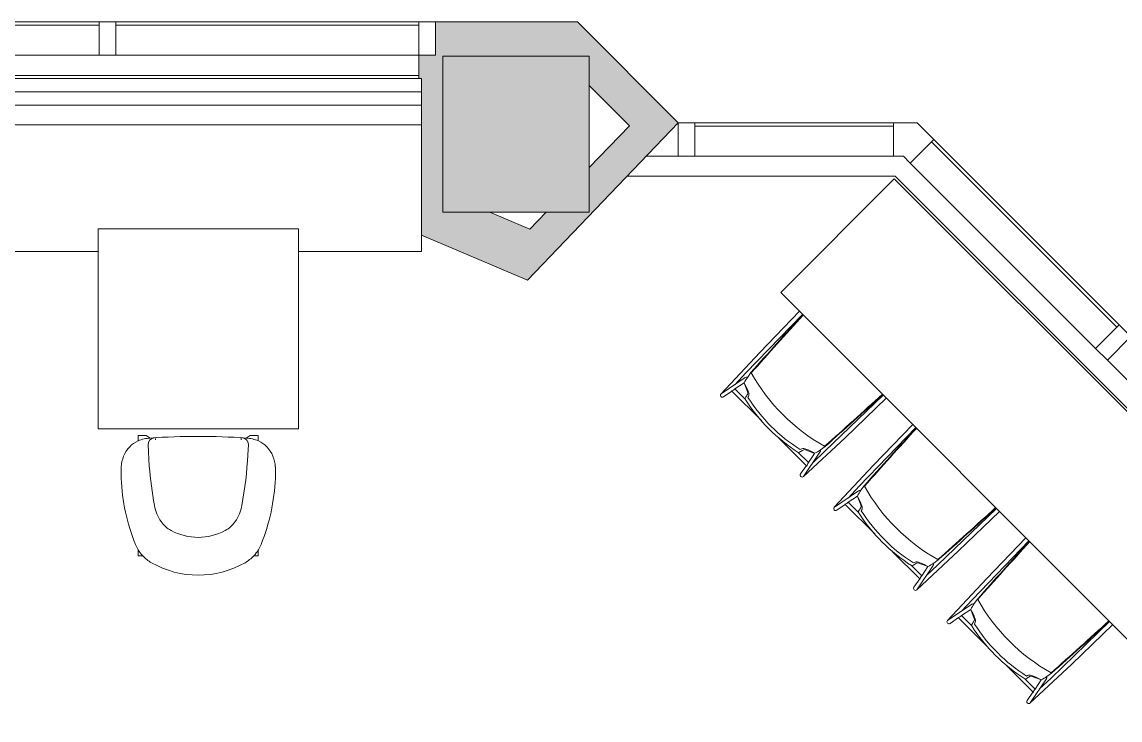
# Model space of a CAD drawing. Header units: inches. Extents: x 1 to 4333, y -575 to 1753.
# Drawn here: x 3111.7 to 3276.2, y 1647.5 to 1752.1 of the extents above; entities that cross this region are included whole.
import ezdxf

# ---------------------------------------------------------------- set-up
doc = ezdxf.new("R2010")
doc.units = ezdxf.units.IN
doc.header["$MEASUREMENT"] = 0
for name, color, linetype, lineweight in [('820 1st St NE_04_Clean_dwg', 8, 'Continuous', 9), ('A-DETL-GENF', 92, 'Continuous', 9), ('I-FURN', 30, 'Continuous', 9), ('IRF-COLUMN', 250, 'Continuous', 9), ('IRF-COLUMN-HATCH', 250, 'Continuous', 9), ('IRF-WALL-FULL-HT', 250, 'Continuous', 9), ('IRF-WALL-FULL-HT-HATCH', 250, 'Continuous', 9), ('IRF-WINDOW', 250, 'Continuous', 9), ('Q-CASE', 31, 'Continuous', 9)]:
    doc.layers.add(name, color=color, linetype=linetype, lineweight=lineweight)

# ---------------------------------------------------------------- blocks, each defined once
blk = doc.blocks.new('Banquette1 - Banquette-2500162-New Construction - Tel_Data_Elec Plan')
at = {"layer": 'Q-CASE', "lineweight": 13}
for p, q in [((428.04, 2311.26), (430.04, 2311.26)), ((428.04, 2098.26), (428.04, 2311.26)), ((430.04, 2311.26), (432.04, 2311.26)), ((430.04, 2098.26), (430.04, 2311.26)), ((432.04, 2311.26), (434.99, 2311.26)), ((432.04, 2098.26), (432.04, 2311.26)), ((434.99, 2311.26), (453.99, 2311.26)), ((434.99, 2098.26), (434.99, 2311.26)), ((453.99, 2292.8), (453.99, 2311.26)), ((453.99, 2230.8), (453.99, 2262.8))]:
    blk.add_line(p, q, dxfattribs=at)
blk = doc.blocks.new('Cafe Table7 - Cafe Table-2500174-New Construction - Tel_Data_Elec Plan')
at = {"layer": 'I-FURN'}
for p, q in [((926.19, 387.08), (926.19, 357.08)), ((956.19, 387.08), (926.19, 387.08)), ((956.19, 357.08), (956.19, 387.08)), ((926.19, 357.08), (956.19, 357.08))]:
    blk.add_line(p, q, dxfattribs=at)
blk = doc.blocks.new('Seating-Chair-Teknion-ALKB_Kuskoa-2015 - Upholstered Seat Only-2463960-New Construction - Tel_Data_Elec Plan')
at = {"layer": 'A-DETL-GENF'}
for p, q in [((-9, 10.47), (-9, 9.69)), ((-7.8, 10.47), (-9, 10.47)), ((-7.2, 10.11), (-7.8, 10.47)), ((-6.41, 9.85), (-6.44, 10.13)), ((6.41, 9.85), (6.44, 10.13)), ((7.8, 10.47), (7.2, 10.11)), ((9, 10.47), (7.8, 10.47)), ((9, 9.69), (9, 10.47)), ((-7.34, 5.91), (-7.51, 9.09)), ((7.43, 7.58), (7.51, 9.09)), ((-9, -6.63), (-9, -7.54)), ((-9, -7.54), (-8.31, -7.54)), ((8.31, -7.54), (9, -7.54)), ((9, -7.54), (9, -6.63))]:
    blk.add_line(p, q, dxfattribs=at)
for centre, radius, start, end in [((-6.98, 5.08), 5.03, 92.5014, 113.7242), ((-6.51, 9.14), 1, 98.1592, 183), ((0, -99.54), 109.89, 86.2438, 93.7562), ((6.51, 9.14), 1, 357, 81.8408), ((6.83, 4.42), 5.7, 67.5306, 86.2438), ((-6.88, 5.58), 4.67, 136.4441, 177.5559), ((-7.43, 6.1), 3.92, 113.7242, 136.4441), ((7.43, 6.1), 3.92, 43.5559, 66.2758), ((6.88, 5.58), 4.67, 2.4441, 43.5559), ((-51.45, 10.67), 58.96, 349.5844, 357), ((8.64, 4.92), 20.21, 177.5559, 182.4441), ((51.43, 10.67), 58.96, 184.6228, 190.4156), ((-8.64, 4.92), 20.21, 357.5559, 2.4441), ((18.18, 5.33), 29.76, 182.4441, 202.0042), ((-18.18, 5.33), 29.76, 337.9958, 357.5559), ((-0.45, 1.13), 6.21, 190.4156, 214.5992), ((0.43, 1.13), 6.21, 325.4008, 349.5844), ((-2.01, 0.05), 4.32, 214.5992, 241.4008), ((1.98, 0.05), 4.32, 298.5992, 325.4008), ((-0.01, 3.72), 8.49, 241.4008, 298.5992), ((-4.24, -3.73), 5.58, 202.0042, 211.3011), ((4.24, -3.73), 5.58, 328.6989, 337.9958), ((-4.24, -3.73), 5.58, 211.3011, 223.0687), ((-4.24, -3.73), 5.58, 223.0687, 240.2494), ((4.24, -3.73), 5.58, 299.7506, 316.9313), ((4.24, -3.73), 5.58, 316.9313, 328.6989), ((0, 3.69), 14.12, 240.2494, 299.7506)]:
    blk.add_arc(centre, radius, start, end, dxfattribs=at)
blk = doc.blocks.new('High Top Table1 - High Top Table1-2819259-New Construction - Tel_Data_Elec Plan')
at = {"layer": 'Q-CASE', "lineweight": 13}
for p, q in [((941.43, 1686.83), (917.35, 1686.83)), ((917.35, 1686.83), (917.35, 1610.67)), ((941.43, 1610.67), (941.43, 1686.83)), ((917.35, 1610.67), (941.43, 1610.67))]:
    blk.add_line(p, q, dxfattribs=at)
blk = doc.blocks.new('Seating - Stool - Bar Height - Steelcase Coalesse - Montara650 - Wood Shell - Upholstered Seat-1846699-New Construction - Tel_Data_Elec Plan')
at = {"layer": 'I-FURN'}
for p, q in [((-8.74, 20.49), (-9.04, 11.96)), ((-8.74, 20.46), (-7.91, 16.19)), ((-7.9, 19.02), (-8.16, 20.53)), ((8.16, 20.53), (7.9, 19.02)), ((7.91, 16.19), (8.74, 20.46)), ((9.04, 11.96), (8.74, 20.49)), ((-2.06, 19.02), (-7.98, 19.02)), ((-7.8, 18.48), (-5.63, 18.48)), ((-7.46, 16.86), (-7.8, 18.48)), ((7.95, 19.02), (1.57, 19.02)), ((5.63, 18.48), (7.8, 18.48)), ((7.8, 18.48), (7.46, 16.86)), ((-8.34, 15.61), (-8.26, 17.98)), ((-6.14, 17.44), (-7.46, 16.86)), ((7.46, 16.86), (6.14, 17.44)), ((8.26, 17.98), (8.34, 15.61)), ((-8.55, 3.42), (-8.34, 15.61)), ((-7.71, 15.86), (-7.85, 15.03)), ((7.85, 15.03), (7.71, 15.86)), ((8.34, 15.61), (8.55, 3.42)), ((-9.04, 11.96), (-9.19, 3.42)), ((9.19, 3.42), (9.04, 11.96))]:
    blk.add_line(p, q, dxfattribs=at)
for centre, radius, start, end in [((-8.45, 20.48), 0.289, 10.0097, 178), ((8.45, 20.48), 0.289, 2, 169.9903), ((-8.58, 18.53), 0.776, 356.5344, 39.4992), ((-12.54, 19.66), 6.92, 343.7086, 348.7734), ((-5.55, 18.3), 0.198, 113.3773, 176.6227), ((0, -6.64), 25.74, 77.3725, 102.6275), ((0, -6.64), 25.24, 77.3725, 102.6275), ((5.55, 18.3), 0.198, 3.3773, 66.6227), ((12.54, 19.66), 6.92, 191.2266, 196.2914), ((8.86, 18.49), 1.06, 149.7756, 180.4738), ((-0.7, 14.62), 7.12, 161.7344, 169.9649), ((-9.02, 23.45), 6.78, 283.3033, 298.1887), ((-6.27, 17.81), 0.388, 289.7995, 346.241), ((-6.52, 18.23), 1.03, 313.2055, 346.7945), ((6.52, 18.23), 1.03, 193.2055, 226.7945), ((9.02, 23.45), 6.78, 241.8113, 256.6967), ((6.27, 17.81), 0.388, 193.759, 250.2005), ((0.7, 14.62), 7.12, 10.0351, 18.2656), ((863.96, -36.99), 873.36, 176.58523, 177.34844), ((863.96, -36.99), 873.28, 176.58341, 177.3482), ((-7.37, 16.3), 0.546, 191, 232.3956), ((0, -12.66), 28.78, 74.3324, 105.6676), ((7.37, 16.3), 0.546, 307.6044, 349), ((-863.96, -36.99), 873.28, 2.6518, 3.41659), ((-863.96, -36.99), 873.36, 2.65156, 3.41477)]:
    blk.add_arc(centre, radius, start, end, dxfattribs=at)
blk = doc.blocks.new('820 1st St NE_04_Clean_dwg-2391440-New Construction - Tel_Data_Elec Plan')
at = {"layer": 'IRF-COLUMN-HATCH'}
blk.add_hatch(color=256, dxfattribs=at).paths.add_polyline_path([(1074.52, 1723.57), (1096.41, 1723.57), (1096.41, 1746.92), (1074.52, 1746.92), (1074.52, 1736.67)], flags=0)
at = {"layer": 'IRF-WALL-FULL-HT-HATCH'}
h = blk.add_hatch(color=256, dxfattribs=at)
h.paths.add_polyline_path([(1087.16, 1713.39), (1109.77, 1736.95), (1094.65, 1752.07), (1073.39, 1752.07), (1073.39, 1747.07), (1070.89, 1747.07), (1070.89, 1743.62), (1071.31, 1743.62), (1071.31, 1720.11), (1085.43, 1714.12)], flags=0)
h.paths.add_polyline_path([(1087.55, 1721.02), (1081.53, 1723.57), (1074.52, 1723.57), (1074.52, 1746.92), (1096.41, 1746.92), (1096.41, 1742.55), (1102.44, 1736.52), (1096.41, 1730.25), (1096.41, 1723.57), (1089.99, 1723.57)], flags=0)
at = {"layer": 'IRF-COLUMN', "flags": 128}
blk.add_lwpolyline([(1096.41, 1723.57), (1096.41, 1746.92), (1074.52, 1746.92), (1074.52, 1723.57)], close=True, dxfattribs=at)
at = {"layer": 'IRF-WALL-FULL-HT', "flags": 128}
for points in [[(1073.39, 1752.07), (1073.39, 1747.07), (1070.89, 1747.07), (1070.89, 1743.62)], [(1071.31, 1720.11), (1087.16, 1713.39), (1109.77, 1736.95), (1094.65, 1752.07), (1073.39, 1752.07)], [(1096.41, 1742.55), (1102.44, 1736.52), (1096.41, 1730.25)], [(1104.98, 1731.95), (1109.77, 1731.95), (1109.77, 1736.94)], [(1089.99, 1723.57), (1087.55, 1721.02), (1081.53, 1723.57)]]:
    blk.add_lwpolyline(points, dxfattribs=at)
at = {"layer": 'IRF-WINDOW'}
for p, q in [((970.43, 1752.07), (1023.02, 1752.07)), ((970.43, 1751.57), (1023.02, 1751.57)), ((1025.52, 1751.57), (1070.89, 1751.57)), ((970.43, 1747.07), (1023.02, 1747.07)), ((857.27, 1744.07), (1070.89, 1744.07)), ((1112.27, 1736.45), (1142.04, 1736.45)), ((1147.72, 1734.1), (1175.48, 1706.35))]:
    blk.add_line(p, q, dxfattribs=at)
at = {"layer": 'IRF-WINDOW', "flags": 128}
for points in [[(1070.89, 1747.07), (1073.39, 1747.07), (1073.39, 1752.07), (1070.89, 1752.07), (1025.52, 1752.07), (1023.02, 1752.07), (1023.02, 1747.07), (1025.52, 1747.07), (1025.52, 1752.07)], [(1025.52, 1747.07), (1070.89, 1747.07), (1070.89, 1752.07)], [(1142.04, 1736.95), (1142.04, 1731.95), (1143.5, 1731.95), (1144.54, 1730.92), (1148.08, 1734.45), (1144.54, 1730.92), (1143.5, 1731.95), (1104.98, 1731.95)], [(1175.83, 1706.7), (1145.58, 1736.95), (1112.27, 1736.95)], [(1172.29, 1703.16), (1175.83, 1706.7), (1177.6, 1704.93), (1174.06, 1701.4), (1172.29, 1703.16), (1144.54, 1730.92)], [(1277.27, 1593.94), (1142.26, 1728.95), (1102.1, 1728.95)], [(1203.95, 1671.51), (1207.48, 1675.05), (1209.25, 1673.28), (1205.71, 1669.74), (1203.95, 1671.51), (1174.06, 1701.4)]]:
    blk.add_lwpolyline(points, dxfattribs=at)
blk.add_lwpolyline([(1109.77, 1731.95), (1112.27, 1731.95), (1112.27, 1736.95), (1109.77, 1736.95)], close=True, dxfattribs=at)

msp = doc.modelspace()

# ---------------------------------------------------------------- block references
at = {"layer": '820 1st St NE_04_Clean_dwg', "color": 250}
msp.add_blockref('820 1st St NE_04_Clean_dwg-2391440-New Construction - Tel_Data_Elec Plan', (2100.25, 0), dxfattribs=at)
at = {"layer": 'I-FURN'}
for name, p, rotation in [('Cafe Table7 - Cafe Table-2500174-New Construction - Tel_Data_Elec Plan', (2766.02, 2647.29), 269.9999999999999), ('Seating - Stool - Bar Height - Steelcase Coalesse - Montara650 - Wood Shell - Upholstered Seat-1846699-New Construction - Tel_Data_Elec Plan', (3237.09, 1704.64), 134.9999999999999), ('Seating - Stool - Bar Height - Steelcase Coalesse - Montara650 - Wood Shell - Upholstered Seat-1846699-New Construction - Tel_Data_Elec Plan', (3254.06, 1687.67), 134.9999999999999), ('Seating - Stool - Bar Height - Steelcase Coalesse - Montara650 - Wood Shell - Upholstered Seat-1846699-New Construction - Tel_Data_Elec Plan', (3271.03, 1670.7), 134.9999999999999)]:
    msp.add_blockref(name, p, dxfattribs=dict(at, rotation=rotation))
msp.add_blockref('Seating-Chair-Teknion-ALKB_Kuskoa-2015 - Upholstered Seat Only-2463960-New Construction - Tel_Data_Elec Plan', (3138.1, 1679.63), dxfattribs=at)
at = {"layer": 'Q-CASE', "lineweight": 13}
for name, p, rotation in [('Banquette1 - Banquette-2500162-New Construction - Tel_Data_Elec Plan', (860.29, 2171.66), 269.9999999999999), ('High Top Table1 - High Top Table1-2819259-New Construction - Tel_Data_Elec Plan', (3769.47, -129.9), 45.00000000000009)]:
    msp.add_blockref(name, p, dxfattribs=dict(at, rotation=rotation))

doc.saveas('drawing.dxf')
